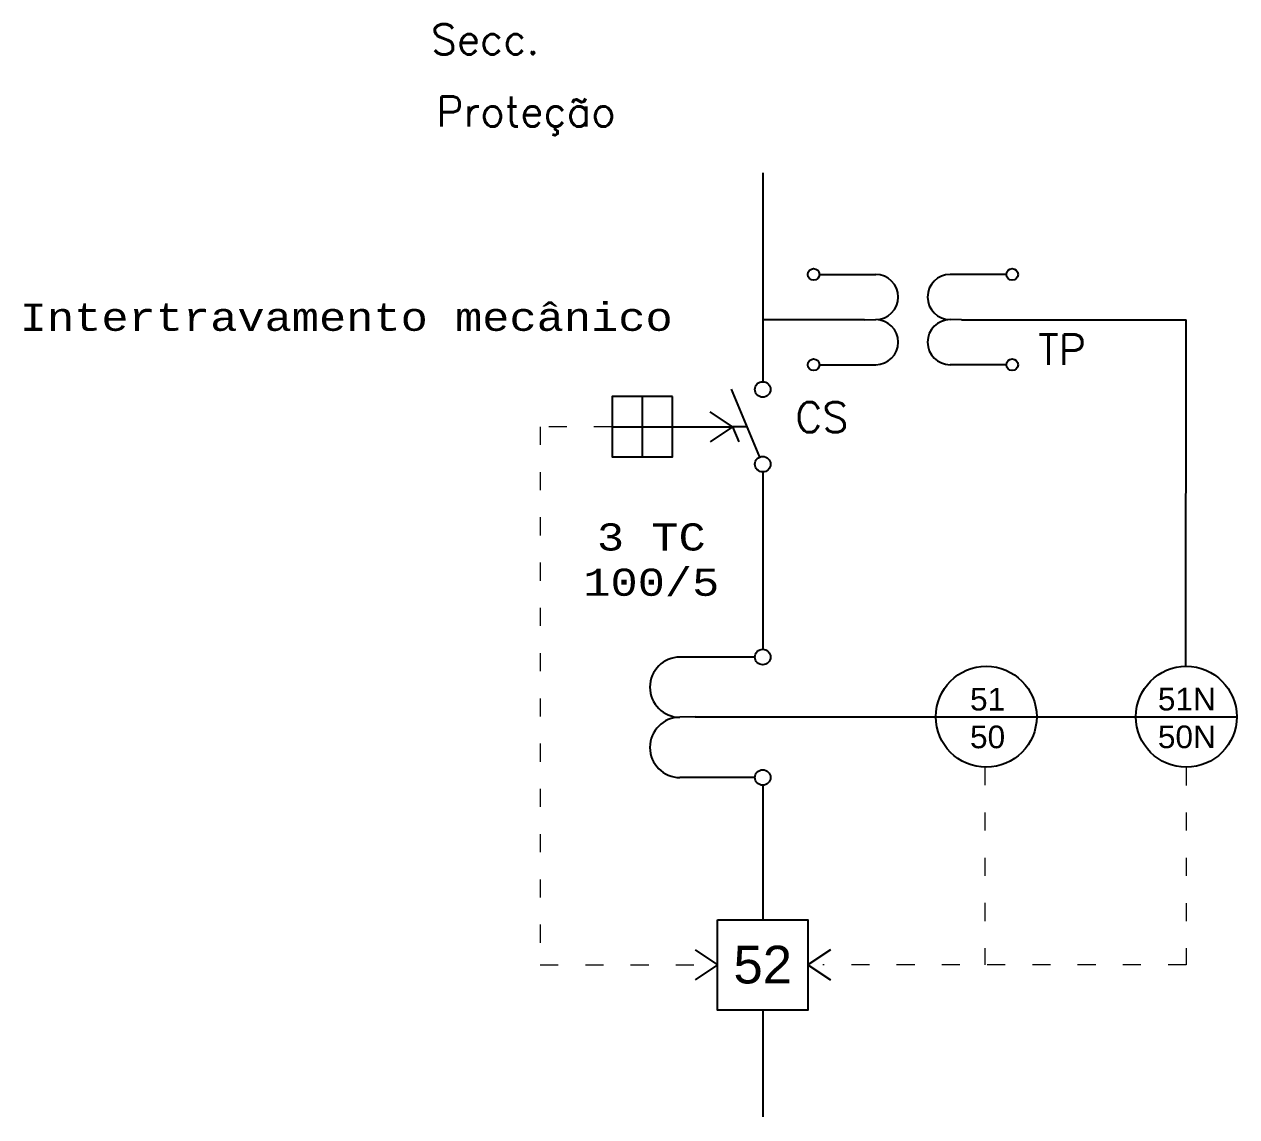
# Model space of a CAD drawing. Header units: millimetres. Extents: x -154 to 667, y 29 to 607.
# Drawn here: x -153.6 to -73.2, y 317 to 389.4 of the extents above; entities that cross this region are included whole.
import ezdxf
from ezdxf.enums import TextEntityAlignment as Align

# ---------------------------------------------------------------- set-up
doc = ezdxf.new("R2010")
doc.units = ezdxf.units.MM
doc.header["$LTSCALE"] = 0.1
doc.linetypes.add('ACAD_ISO03W100', pattern=[30, 12, -18])
for name, color, linetype in [('Componentes', 3, 'Continuous'), ('linha 01', 1, 'Continuous'), ('linha01 tracejada', 1, 'ACAD_ISO03W100'), ('textosx', 2, 'Continuous')]:
    doc.layers.add(name, color=color, linetype=linetype)
doc.styles.get("Standard").update_dxf_attribs({"font": 'arial.ttf'})
doc.styles.add('WD', font='romans.shx')

msp = doc.modelspace()

# ---------------------------------------------------------------- linework, layer by layer
at = {"layer": 'Componentes'}
for p, q in [((-100.914, 372.853), (-97.183, 372.853)), ((-88.517, 372.853), (-92.247, 372.853)), ((-98.117, 369.847), (-98.209, 369.847)), ((-97.932, 369.847), (-98.117, 369.847)), ((-97.932, 369.847), (-97.183, 369.859)), ((-91.499, 369.847), (-92.247, 369.859)), ((-100.914, 366.865), (-97.183, 366.865)), ((-88.517, 366.865), (-92.247, 366.865)), ((-104.875, 360.746), (-106.748, 365.24)), ((-105.711, 362.752), (-106.667, 362.752)), ((-106.667, 362.752), (-106.251, 361.754)), ((-105.186, 347.488), (-110.161, 347.488)), ((-109.161, 343.529), (-110.161, 343.496)), ((-105.186, 339.505), (-110.161, 339.505))]:
    msp.add_line(p, q, dxfattribs=at)
msp.add_lwpolyline([(-107.664, 330.077), (-101.679, 330.077), (-101.679, 324.092), (-107.664, 324.092)], close=True, dxfattribs=at)
for centre, radius in [((-101.3, 372.853), 0.386), ((-88.131, 372.853), 0.386), ((-101.3, 366.865), 0.386), ((-88.131, 366.865), 0.386), ((-104.672, 365.23), 0.514), ((-104.672, 360.273), 0.514), ((-104.672, 347.488), 0.514), ((-89.855, 343.53), 3.346), ((-76.588, 343.53), 3.346), ((-104.672, 339.505), 0.514)]:
    msp.add_circle(centre, radius, dxfattribs=at)
for centre, radius, start, end in [((-97.183, 371.356), 1.497, 270, 90), ((-92.247, 371.356), 1.497, 90, 270), ((-97.183, 368.362), 1.497, 270, 90), ((-92.247, 368.362), 1.497, 90, 270), ((-110.161, 345.492), 1.996, 90, 270), ((-110.161, 341.5), 1.996, 90, 270)]:
    msp.add_arc(centre, radius, start, end, dxfattribs=at)
at = {"layer": 'linha 01'}
for p, q in [((-104.672, 379.584), (-104.672, 365.744)), ((-98.209, 369.847), (-104.672, 369.847)), ((-91.499, 369.847), (-76.607, 369.847)), ((-76.615, 346.85), (-76.607, 369.847)), ((-112.667, 364.752), (-112.667, 360.752)), ((-106.667, 362.752), (-108.163, 363.749)), ((-114.667, 362.752), (-110.667, 362.752)), ((-110.667, 362.752), (-106.667, 362.752)), ((-106.667, 362.752), (-108.163, 361.754)), ((-104.672, 359.759), (-104.672, 348.002)), ((-109.161, 343.529), (-73.242, 343.537)), ((-104.672, 338.99), (-104.672, 330.077)), ((-109.161, 328.082), (-107.664, 327.084)), ((-100.183, 328.082), (-101.679, 327.084)), ((-107.664, 327.084), (-109.161, 326.087)), ((-101.679, 327.084), (-100.183, 326.087)), ((-104.672, 324.092), (-104.672, 317.016))]:
    msp.add_line(p, q, dxfattribs=at)
msp.add_lwpolyline([(-110.667, 364.752), (-114.667, 364.752), (-114.667, 360.752), (-110.667, 360.752)], close=True, dxfattribs=at)
at = {"layer": 'linha01 tracejada', "linetype": 'ACAD_ISO03W100', "lineweight": 13}
for p, q in [((-114.667, 362.752), (-119.435, 362.752)), ((-119.435, 362.752), (-119.435, 327.084)), ((-89.953, 340.186), (-89.953, 327.089)), ((-76.593, 340.185), (-76.593, 327.092)), ((-119.435, 327.084), (-107.664, 327.084)), ((-76.593, 327.092), (-100.682, 327.084))]:
    msp.add_line(p, q, dxfattribs=at)

# ---------------------------------------------------------------- texts
at = {"layer": 'Componentes'}
for s, width, heights, insert, char_height, attachment_point in [('51\\P50', 7.47876, [0], (-90.929, 345.446), 1.5, 1), ('\\pxqc;51N\\P50N', 5.55496, [4.855], (-79.328, 345.451), 1.5, 1), ('\\pxqc;52', 5.985, [0], (-104.672, 327.084), 2.5, 5)]:
    msp.add_mtext_dynamic_manual_height_columns(s, width=width, gutter_width=12.5, heights=heights, dxfattribs=dict(at, insert=insert, char_height=char_height, attachment_point=attachment_point))
at = {"layer": 'textosx', "linetype": 'ACAD_ISO03W100', "ltscale": 0.13, "style": 'WD'}
for s, p in [('Secc.', (-123.073, 389.437)), ('Proteção', (-120.366, 384.649)), ('TP', (-84.826, 368.86)), ('CS', (-100.756, 364.386))]:
    msp.add_text(s, height=1.995, dxfattribs=at).set_placement(p, align=Align.TOP_CENTER)
at = {"layer": 'textosx', "char_height": 1.8, "attachment_point": 1}
for s, width, heights, insert in [('\\pxqr;{\\fCourier Prime|b0|i0|c0|p49;Intertravamento mecânico}', 45.31072, [3.893], (-155.954, 370.914)), ('\\pxqc;{\\fCourier Prime|b0|i0|c0|p49;3 TC\\P100/5}', 18.64295, [6.54], (-121.382, 356.35))]:
    msp.add_mtext_dynamic_manual_height_columns(s, width=width, gutter_width=10, heights=heights, dxfattribs=dict(at, insert=insert))

doc.saveas('drawing.dxf')
